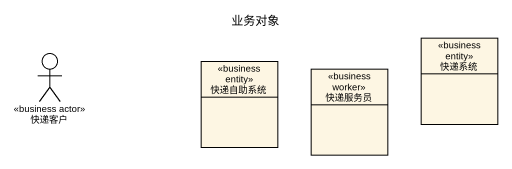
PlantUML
@startuml
title 业务对象
allowmixing
hide circle
hide empty members
actor 快递客户 <<business actor>>
class 快递自助系统 <<business entity>>
class 快递服务员 <<business worker>>
class 快递系统 <<business entity>>
@enduml
